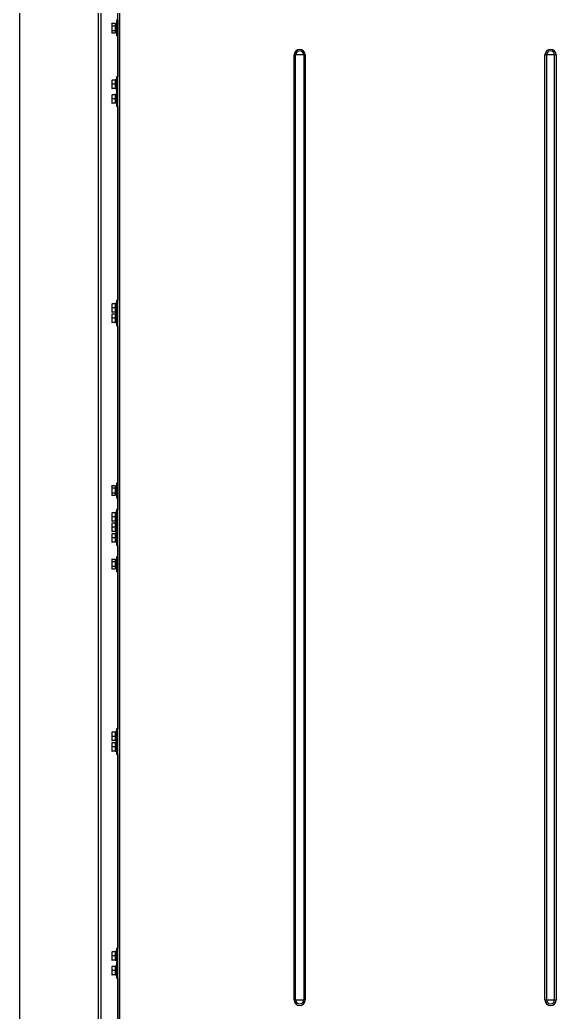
# Model space of a CAD drawing. Header units: millimetres. Extents: x 32496 to 166256, y 3504 to 23939.
# Drawn here: x 99789 to 100430, y 6741 to 7928 of the extents above; entities that cross this region are included whole.
import ezdxf

# ---------------------------------------------------------------- set-up
doc = ezdxf.new("R2010")
doc.units = ezdxf.units.MM
doc.layers.get('0').update_dxf_attribs({"lineweight": 35})
for name, color, linetype in [('2401-01144-S-M6-16HWM_1_0', 7, 'Continuous'), ('4215-19366_1_1_0', 7, 'Continuous'), ('4215-23304_2_1_1_0', 7, 'Continuous'), ('FG-S100X100-2232_0', 7, 'Continuous')]:
    doc.layers.add(name, color=color, linetype=linetype)

# ---------------------------------------------------------------- blocks, each defined once
blk = doc.blocks.new('gtrytrgtrr')
at = {"layer": '2401-01144-S-M6-16HWM_1_0', "color": 7, "linetype": 'Continuous'}
for p, q in [((68129.3, -73149.5), (68127.7, -73149.5)), ((68127.7, -73149.5), (68127.7, -73167.5)), ((68129.6, -73148.3), (68128, -73148.3)), ((68122.1, -73153.1), (68122.3, -73152.8)), ((68122.1, -73153.1), (68122.1, -73164)), ((68125.8, -73152.8), (68122.4, -73152.8)), ((68125.8, -73155.7), (68122.4, -73155.7)), ((68125.8, -73161.5), (68122.4, -73161.5)), ((68126.1, -73153.1), (68125.8, -73152.8)), ((68126.1, -73153.1), (68126.1, -73164)), ((68127.7, -73153.2), (68126.1, -73153.2)), ((68122.1, -73164), (68122.3, -73164.3)), ((68122.3, -73164.3), (68122.4, -73164.3)), ((68125.8, -73164.3), (68122.4, -73164.3)), ((68126.1, -73164), (68125.8, -73164.3)), ((68125.8, -73164.3), (68125.8, -73164.3)), ((68127.7, -73163.9), (68126.1, -73163.9)), ((68129.3, -73167.5), (68127.7, -73167.5)), ((68122.4, -73220.3), (68122.4, -73230.3)), ((68126.1, -73220.3), (68122.7, -73220.3)), ((68128, -73219.9), (68126.4, -73219.9)), ((68126.4, -73219.9), (68126.4, -73230.6)), ((68129.6, -73216.3), (68128, -73216.3)), ((68128, -73216.3), (68128, -73233.8)), ((68126.1, -73225.2), (68122.7, -73225.2)), ((68126.1, -73230.3), (68122.7, -73230.3)), ((68126.1, -73230.3), (68122.7, -73230.3)), ((68128, -73230.6), (68126.4, -73230.6)), ((68122.4, -73237.8), (68122.4, -73247.8)), ((68126.1, -73237.8), (68122.7, -73237.8)), ((68126.1, -73242.7), (68122.7, -73242.7)), ((68128, -73237.4), (68126.4, -73237.4)), ((68126.4, -73237.4), (68126.4, -73248.1)), ((68129.6, -73233.8), (68128, -73233.8)), ((68128, -73233.8), (68128, -73251.8)), ((68126.1, -73247.8), (68122.7, -73247.8)), ((68126.1, -73247.8), (68122.7, -73247.8)), ((68128, -73248.1), (68126.4, -73248.1)), ((68129.6, -73251.8), (68128, -73251.8)), ((68122.4, -73487.8), (68122.4, -73497.8)), ((68126.1, -73487.8), (68122.7, -73487.8)), ((68126.1, -73492.7), (68122.7, -73492.7)), ((68128, -73487.4), (68126.4, -73487.4)), ((68126.4, -73487.4), (68126.4, -73498.1)), ((68129.6, -73483.8), (68128, -73483.8)), ((68128, -73483.8), (68128, -73501.8)), ((68122.4, -73500.3), (68122.4, -73510.3)), ((68126.1, -73497.8), (68122.7, -73497.8)), ((68126.1, -73497.8), (68122.7, -73497.8)), ((68126.1, -73500.3), (68122.7, -73500.3)), ((68126.1, -73505.2), (68122.7, -73505.2)), ((68128, -73498.1), (68126.4, -73498.1)), ((68128, -73499.9), (68126.4, -73499.9)), ((68126.4, -73499.9), (68126.4, -73510.6)), ((68129.6, -73501.8), (68128, -73501.8)), ((68128, -73501.8), (68128, -73514.3)), ((68126.1, -73510.3), (68122.7, -73510.3)), ((68126.1, -73510.3), (68122.7, -73510.3)), ((68128, -73510.6), (68126.4, -73510.6)), ((68129.6, -73514.3), (68128, -73514.3)), ((68122.1, -73705.8), (68122.3, -73705.6)), ((68122.1, -73705.8), (68122.1, -73716.8)), ((68125.8, -73705.5), (68122.4, -73705.5)), ((68126.1, -73705.8), (68125.8, -73705.6)), ((68126.1, -73705.8), (68126.1, -73716.8)), ((68127.7, -73705.9), (68126.1, -73705.9)), ((68129.3, -73702.3), (68127.7, -73702.3)), ((68127.7, -73702.3), (68127.7, -73720.3)), ((68122.1, -73716.8), (68122.3, -73717)), ((68122.3, -73717), (68122.4, -73717.1)), ((68125.8, -73708.5), (68122.4, -73708.5)), ((68125.8, -73714.3), (68122.4, -73714.3)), ((68125.8, -73717.1), (68122.4, -73717.1)), ((68126.1, -73716.8), (68125.8, -73717)), ((68125.8, -73717), (68125.8, -73717.1)), ((68127.7, -73716.6), (68126.1, -73716.6)), ((68129.3, -73720.3), (68127.7, -73720.3)), ((68122.4, -73737.8), (68122.4, -73747.8)), ((68126.1, -73737.8), (68122.7, -73737.8)), ((68126.1, -73742.7), (68122.7, -73742.7)), ((68128, -73737.4), (68126.4, -73737.4)), ((68126.4, -73737.4), (68126.4, -73748.1)), ((68129.6, -73733.8), (68128, -73733.8)), ((68128, -73733.8), (68128, -73751.8)), ((68122.4, -73750.3), (68122.4, -73760.3)), ((68126.1, -73747.8), (68122.7, -73747.8)), ((68126.1, -73747.8), (68122.7, -73747.8)), ((68126.1, -73750.3), (68122.7, -73750.3)), ((68128, -73748.1), (68126.4, -73748.1)), ((68128, -73749.9), (68126.4, -73749.9)), ((68126.4, -73749.9), (68126.4, -73760.6)), ((68129.6, -73751.8), (68128, -73751.8)), ((68128, -73751.8), (68128, -73764.3)), ((68122.4, -73762.8), (68122.4, -73772.8)), ((68126.1, -73755.2), (68122.7, -73755.2)), ((68126.1, -73760.3), (68122.7, -73760.3)), ((68126.1, -73760.3), (68122.7, -73760.3)), ((68126.1, -73762.8), (68122.7, -73762.8)), ((68128, -73760.6), (68126.4, -73760.6)), ((68128, -73762.4), (68126.4, -73762.4)), ((68126.4, -73762.4), (68126.4, -73773.1)), ((68129.6, -73764.3), (68128, -73764.3)), ((68128, -73764.3), (68128, -73776.8)), ((68126.1, -73767.7), (68122.7, -73767.7)), ((68126.1, -73772.8), (68122.7, -73772.8)), ((68126.1, -73772.8), (68122.7, -73772.8)), ((68128, -73773.1), (68126.4, -73773.1)), ((68129.6, -73776.8), (68128, -73776.8)), ((68129.3, -73790.3), (68127.7, -73790.3)), ((68127.7, -73790.3), (68127.7, -73808.3)), ((68122.1, -73793.8), (68122.4, -73793.5)), ((68122.1, -73793.8), (68122.1, -73804.8)), ((68125.8, -73793.5), (68122.4, -73793.5)), ((68122.4, -73793.5), (68122.4, -73793.5)), ((68125.8, -73796.4), (68122.4, -73796.4)), ((68125.8, -73802.2), (68122.4, -73802.2)), ((68126.1, -73793.8), (68125.8, -73793.5)), ((68126.1, -73793.8), (68126.1, -73804.8)), ((68127.7, -73793.9), (68126.1, -73793.9)), ((68122.1, -73804.8), (68122.4, -73805.1)), ((68125.8, -73805.1), (68122.4, -73805.1)), ((68126.1, -73804.8), (68125.8, -73805.1)), ((68127.7, -73804.6), (68126.1, -73804.6)), ((68129.3, -73808.3), (68127.7, -73808.3)), ((68122.4, -74000.3), (68122.4, -74010.3)), ((68126.1, -74000.3), (68122.7, -74000.3)), ((68128, -73999.9), (68126.4, -73999.9)), ((68126.4, -73999.9), (68126.4, -74010.6)), ((68129.6, -73996.3), (68128, -73996.3)), ((68128, -73996.3), (68128, -74008.8)), ((68122.4, -74012.8), (68122.4, -74022.8)), ((68126.1, -74005.2), (68122.7, -74005.2)), ((68126.1, -74010.3), (68122.7, -74010.3)), ((68126.1, -74010.3), (68122.7, -74010.3)), ((68126.1, -74012.8), (68122.7, -74012.8)), ((68128, -74010.6), (68126.4, -74010.6)), ((68128, -74012.4), (68126.4, -74012.4)), ((68126.4, -74012.4), (68126.4, -74023.1)), ((68129.6, -74008.8), (68128, -74008.8)), ((68128, -74008.8), (68128, -74026.8)), ((68126.1, -74017.7), (68122.7, -74017.7)), ((68126.1, -74022.8), (68122.7, -74022.8)), ((68126.1, -74022.8), (68122.7, -74022.8)), ((68128, -74023.1), (68126.4, -74023.1)), ((68129.6, -74026.8), (68128, -74026.8)), ((68122.4, -74262.8), (68122.4, -74272.8)), ((68126.1, -74262.8), (68122.7, -74262.8)), ((68128, -74262.4), (68126.4, -74262.4)), ((68126.4, -74262.4), (68126.4, -74273.1)), ((68129.6, -74258.8), (68128, -74258.8)), ((68128, -74258.8), (68128, -74276.8)), ((68126.1, -74267.7), (68122.7, -74267.7)), ((68126.1, -74272.8), (68122.7, -74272.8)), ((68126.1, -74272.8), (68122.7, -74272.8)), ((68128, -74273.1), (68126.4, -74273.1)), ((68129.6, -74276.8), (68128, -74276.8)), ((68128, -74276.8), (68128, -74294.3)), ((68122.4, -74280.3), (68122.4, -74290.3)), ((68126.1, -74280.3), (68122.7, -74280.3)), ((68126.1, -74285.2), (68122.7, -74285.2)), ((68128, -74279.9), (68126.4, -74279.9)), ((68126.4, -74279.9), (68126.4, -74290.6)), ((68126.1, -74290.3), (68122.7, -74290.3)), ((68126.1, -74290.3), (68122.7, -74290.3)), ((68128, -74290.6), (68126.4, -74290.6)), ((68129.6, -74294.3), (68128, -74294.3))]:
    blk.add_line(p, q, dxfattribs=at)
for centre, start, end in [((68124.8, -73796.1), 140.5026, 140.8681), ((68123.3, -73796.1), 39.1319, 39.4968)]:
    blk.add_arc(centre, 3.56, start, end, dxfattribs=at)
for points, knots in [([(68122.4, -73152.8), (68122.3, -73152.8), (68122.2, -73152.9), (68122.1, -73153), (68122.1, -73153.1)], [0, 0, 0, 0, 0.255073, 1, 1, 1, 1]), ([(68122.1, -73155.4), (68122.1, -73155.4), (68122.2, -73155.6), (68122.3, -73155.7), (68122.4, -73155.7)], [0, 0, 0, 0, 0.24485, 1, 1, 1, 1]), ([(68122.4, -73161.5), (68122.3, -73161.5), (68122.2, -73161.6), (68122.1, -73161.8), (68122.1, -73161.8)], [0, 0, 0, 0, 0.255647, 1, 1, 1, 1]), ([(68125.8, -73152.8), (68125.8, -73152.8), (68125.9, -73152.9), (68126, -73153), (68126.1, -73153.1)], [0, 0, 0, 0, 0.255072, 1, 1, 1, 1]), ([(68126.1, -73155.4), (68126, -73155.4), (68125.9, -73155.6), (68125.8, -73155.7), (68125.8, -73155.7)], [0, 0, 0, 0, 0.24485, 1, 1, 1, 1]), ([(68125.8, -73161.5), (68125.8, -73161.5), (68125.9, -73161.6), (68126, -73161.8), (68126.1, -73161.8)], [0, 0, 0, 0, 0.255646, 1, 1, 1, 1]), ([(68122.1, -73164), (68122.1, -73164), (68122.2, -73164.1), (68122.2, -73164.2), (68122.3, -73164.3)], [0, 0, 0, 0, 0.245193, 1, 1, 1, 1]), ([(68126.1, -73164), (68126, -73164), (68126, -73164.1), (68125.9, -73164.2), (68125.8, -73164.3)], [0, 0, 0, 0, 0.245193, 1, 1, 1, 1]), ([(68122.4, -73220.3), (68122.4, -73220.3), (68122.5, -73220.3), (68122.6, -73220.3), (68122.7, -73220.3)], [0, 0, 0, 0, 0.23369, 1, 1, 1, 1]), ([(68122.7, -73220.3), (68122.6, -73220.3), (68122.5, -73220.5), (68122.4, -73220.7), (68122.4, -73220.8)], [0, 0, 0, 0, 0.250911, 1, 1, 1, 1]), ([(68126.4, -73220.3), (68126.3, -73220.3), (68126.2, -73220.3), (68126.1, -73220.3), (68126.1, -73220.3)], [0, 0, 0, 0, 0.23369, 1, 1, 1, 1]), ([(68126.1, -73220.3), (68126.1, -73220.3), (68126.2, -73220.5), (68126.3, -73220.7), (68126.4, -73220.8)], [0, 0, 0, 0, 0.25091, 1, 1, 1, 1]), ([(68122.4, -73224.7), (68122.4, -73224.7), (68122.5, -73224.9), (68122.6, -73225.1), (68122.7, -73225.2)], [0, 0, 0, 0, 0.249123, 1, 1, 1, 1]), ([(68122.7, -73225.2), (68122.6, -73225.3), (68122.5, -73225.5), (68122.4, -73225.7), (68122.4, -73225.8)], [0, 0, 0, 0, 0.250845, 1, 1, 1, 1]), ([(68122.4, -73229.7), (68122.4, -73229.7), (68122.5, -73229.9), (68122.6, -73230.1), (68122.7, -73230.3)], [0, 0, 0, 0, 0.24919, 1, 1, 1, 1]), ([(68122.4, -73230.3), (68122.4, -73230.3), (68122.5, -73230.3), (68122.6, -73230.3), (68122.7, -73230.3)], [0, 0, 0, 0, 0.23369, 1, 1, 1, 1]), ([(68122.7, -73230.3), (68122.6, -73230.3), (68122.5, -73230.3), (68122.4, -73230.3), (68122.4, -73230.3)], [0, 0, 0, 0, 0.265514, 1, 1, 1, 1]), ([(68126.4, -73224.7), (68126.3, -73224.7), (68126.2, -73224.9), (68126.1, -73225.1), (68126.1, -73225.2)], [0, 0, 0, 0, 0.249123, 1, 1, 1, 1]), ([(68126.1, -73225.2), (68126.1, -73225.3), (68126.2, -73225.5), (68126.3, -73225.7), (68126.4, -73225.8)], [0, 0, 0, 0, 0.250844, 1, 1, 1, 1]), ([(68126.4, -73229.7), (68126.3, -73229.7), (68126.2, -73229.9), (68126.1, -73230.1), (68126.1, -73230.3)], [0, 0, 0, 0, 0.24919, 1, 1, 1, 1]), ([(68126.4, -73230.3), (68126.3, -73230.3), (68126.2, -73230.3), (68126.1, -73230.3), (68126.1, -73230.3)], [0, 0, 0, 0, 0.23369, 1, 1, 1, 1]), ([(68126.1, -73230.3), (68126.1, -73230.3), (68126.2, -73230.3), (68126.3, -73230.3), (68126.4, -73230.3)], [0, 0, 0, 0, 0.265512, 1, 1, 1, 1]), ([(68122.4, -73237.8), (68122.4, -73237.8), (68122.5, -73237.8), (68122.6, -73237.8), (68122.7, -73237.8)], [0, 0, 0, 0, 0.23369, 1, 1, 1, 1]), ([(68122.7, -73237.8), (68122.6, -73237.8), (68122.5, -73238), (68122.4, -73238.2), (68122.4, -73238.3)], [0, 0, 0, 0, 0.250911, 1, 1, 1, 1]), ([(68122.4, -73242.2), (68122.4, -73242.2), (68122.5, -73242.4), (68122.6, -73242.6), (68122.7, -73242.7)], [0, 0, 0, 0, 0.249123, 1, 1, 1, 1]), ([(68122.7, -73242.7), (68122.6, -73242.8), (68122.5, -73243), (68122.4, -73243.2), (68122.4, -73243.3)], [0, 0, 0, 0, 0.250845, 1, 1, 1, 1]), ([(68126.4, -73237.8), (68126.3, -73237.8), (68126.2, -73237.8), (68126.1, -73237.8), (68126.1, -73237.8)], [0, 0, 0, 0, 0.23369, 1, 1, 1, 1]), ([(68126.1, -73237.8), (68126.1, -73237.8), (68126.2, -73238), (68126.3, -73238.2), (68126.4, -73238.3)], [0, 0, 0, 0, 0.25091, 1, 1, 1, 1]), ([(68126.4, -73242.2), (68126.3, -73242.2), (68126.2, -73242.4), (68126.1, -73242.6), (68126.1, -73242.7)], [0, 0, 0, 0, 0.249123, 1, 1, 1, 1]), ([(68126.1, -73242.7), (68126.1, -73242.8), (68126.2, -73243), (68126.3, -73243.2), (68126.4, -73243.3)], [0, 0, 0, 0, 0.250844, 1, 1, 1, 1]), ([(68122.4, -73247.2), (68122.4, -73247.2), (68122.5, -73247.4), (68122.6, -73247.6), (68122.7, -73247.8)], [0, 0, 0, 0, 0.24919, 1, 1, 1, 1]), ([(68122.4, -73247.8), (68122.4, -73247.8), (68122.5, -73247.8), (68122.6, -73247.8), (68122.7, -73247.8)], [0, 0, 0, 0, 0.23369, 1, 1, 1, 1]), ([(68122.7, -73247.8), (68122.6, -73247.8), (68122.5, -73247.8), (68122.4, -73247.8), (68122.4, -73247.8)], [0, 0, 0, 0, 0.265514, 1, 1, 1, 1]), ([(68126.4, -73247.2), (68126.3, -73247.2), (68126.2, -73247.4), (68126.1, -73247.6), (68126.1, -73247.8)], [0, 0, 0, 0, 0.24919, 1, 1, 1, 1]), ([(68126.4, -73247.8), (68126.3, -73247.8), (68126.2, -73247.8), (68126.1, -73247.8), (68126.1, -73247.8)], [0, 0, 0, 0, 0.23369, 1, 1, 1, 1]), ([(68126.1, -73247.8), (68126.1, -73247.8), (68126.2, -73247.8), (68126.3, -73247.8), (68126.4, -73247.8)], [0, 0, 0, 0, 0.265512, 1, 1, 1, 1]), ([(68122.4, -73487.8), (68122.4, -73487.8), (68122.5, -73487.8), (68122.6, -73487.8), (68122.7, -73487.8)], [0, 0, 0, 0, 0.23369, 1, 1, 1, 1]), ([(68122.7, -73487.8), (68122.6, -73487.8), (68122.5, -73488), (68122.4, -73488.2), (68122.4, -73488.3)], [0, 0, 0, 0, 0.250911, 1, 1, 1, 1]), ([(68122.4, -73492.2), (68122.4, -73492.2), (68122.5, -73492.4), (68122.6, -73492.6), (68122.7, -73492.7)], [0, 0, 0, 0, 0.249123, 1, 1, 1, 1]), ([(68122.7, -73492.7), (68122.6, -73492.8), (68122.5, -73493), (68122.4, -73493.2), (68122.4, -73493.3)], [0, 0, 0, 0, 0.250845, 1, 1, 1, 1]), ([(68126.4, -73487.8), (68126.3, -73487.8), (68126.2, -73487.8), (68126.1, -73487.8), (68126.1, -73487.8)], [0, 0, 0, 0, 0.23369, 1, 1, 1, 1]), ([(68126.1, -73487.8), (68126.1, -73487.8), (68126.2, -73488), (68126.3, -73488.2), (68126.4, -73488.3)], [0, 0, 0, 0, 0.25091, 1, 1, 1, 1]), ([(68126.4, -73492.2), (68126.3, -73492.2), (68126.2, -73492.4), (68126.1, -73492.6), (68126.1, -73492.7)], [0, 0, 0, 0, 0.249123, 1, 1, 1, 1]), ([(68126.1, -73492.7), (68126.1, -73492.8), (68126.2, -73493), (68126.3, -73493.2), (68126.4, -73493.3)], [0, 0, 0, 0, 0.250844, 1, 1, 1, 1]), ([(68122.4, -73497.2), (68122.4, -73497.2), (68122.5, -73497.4), (68122.6, -73497.6), (68122.7, -73497.8)], [0, 0, 0, 0, 0.24919, 1, 1, 1, 1]), ([(68122.4, -73497.8), (68122.4, -73497.8), (68122.5, -73497.8), (68122.6, -73497.8), (68122.7, -73497.8)], [0, 0, 0, 0, 0.23369, 1, 1, 1, 1]), ([(68122.7, -73497.8), (68122.6, -73497.8), (68122.5, -73497.8), (68122.4, -73497.8), (68122.4, -73497.8)], [0, 0, 0, 0, 0.265514, 1, 1, 1, 1]), ([(68122.4, -73500.3), (68122.4, -73500.3), (68122.5, -73500.3), (68122.6, -73500.3), (68122.7, -73500.3)], [0, 0, 0, 0, 0.23369, 1, 1, 1, 1]), ([(68122.7, -73500.3), (68122.6, -73500.3), (68122.5, -73500.5), (68122.4, -73500.7), (68122.4, -73500.8)], [0, 0, 0, 0, 0.250911, 1, 1, 1, 1]), ([(68122.4, -73504.7), (68122.4, -73504.7), (68122.5, -73504.9), (68122.6, -73505.1), (68122.7, -73505.2)], [0, 0, 0, 0, 0.249123, 1, 1, 1, 1]), ([(68122.7, -73505.2), (68122.6, -73505.3), (68122.5, -73505.5), (68122.4, -73505.7), (68122.4, -73505.8)], [0, 0, 0, 0, 0.250845, 1, 1, 1, 1]), ([(68126.4, -73497.2), (68126.3, -73497.2), (68126.2, -73497.4), (68126.1, -73497.6), (68126.1, -73497.8)], [0, 0, 0, 0, 0.24919, 1, 1, 1, 1]), ([(68126.4, -73497.8), (68126.3, -73497.8), (68126.2, -73497.8), (68126.1, -73497.8), (68126.1, -73497.8)], [0, 0, 0, 0, 0.23369, 1, 1, 1, 1]), ([(68126.1, -73497.8), (68126.1, -73497.8), (68126.2, -73497.8), (68126.3, -73497.8), (68126.4, -73497.8)], [0, 0, 0, 0, 0.265512, 1, 1, 1, 1]), ([(68126.4, -73500.3), (68126.3, -73500.3), (68126.2, -73500.3), (68126.1, -73500.3), (68126.1, -73500.3)], [0, 0, 0, 0, 0.23369, 1, 1, 1, 1]), ([(68126.1, -73500.3), (68126.1, -73500.3), (68126.2, -73500.5), (68126.3, -73500.7), (68126.4, -73500.8)], [0, 0, 0, 0, 0.25091, 1, 1, 1, 1]), ([(68126.4, -73504.7), (68126.3, -73504.7), (68126.2, -73504.9), (68126.1, -73505.1), (68126.1, -73505.2)], [0, 0, 0, 0, 0.249123, 1, 1, 1, 1]), ([(68126.1, -73505.2), (68126.1, -73505.3), (68126.2, -73505.5), (68126.3, -73505.7), (68126.4, -73505.8)], [0, 0, 0, 0, 0.250844, 1, 1, 1, 1]), ([(68122.4, -73509.7), (68122.4, -73509.7), (68122.5, -73509.9), (68122.6, -73510.1), (68122.7, -73510.3)], [0, 0, 0, 0, 0.24919, 1, 1, 1, 1]), ([(68122.4, -73510.3), (68122.4, -73510.3), (68122.5, -73510.3), (68122.6, -73510.3), (68122.7, -73510.3)], [0, 0, 0, 0, 0.23369, 1, 1, 1, 1]), ([(68122.7, -73510.3), (68122.6, -73510.3), (68122.5, -73510.3), (68122.4, -73510.3), (68122.4, -73510.3)], [0, 0, 0, 0, 0.265514, 1, 1, 1, 1]), ([(68126.4, -73509.7), (68126.3, -73509.7), (68126.2, -73509.9), (68126.1, -73510.1), (68126.1, -73510.3)], [0, 0, 0, 0, 0.24919, 1, 1, 1, 1]), ([(68126.4, -73510.3), (68126.3, -73510.3), (68126.2, -73510.3), (68126.1, -73510.3), (68126.1, -73510.3)], [0, 0, 0, 0, 0.23369, 1, 1, 1, 1]), ([(68126.1, -73510.3), (68126.1, -73510.3), (68126.2, -73510.3), (68126.3, -73510.3), (68126.4, -73510.3)], [0, 0, 0, 0, 0.265512, 1, 1, 1, 1]), ([(68122.4, -73705.5), (68122.3, -73705.5), (68122.2, -73705.7), (68122.1, -73705.8), (68122.1, -73705.9)], [0, 0, 0, 0, 0.255073, 1, 1, 1, 1]), ([(68125.8, -73705.5), (68125.8, -73705.5), (68125.9, -73705.7), (68126, -73705.8), (68126.1, -73705.9)], [0, 0, 0, 0, 0.255072, 1, 1, 1, 1]), ([(68122.1, -73708.2), (68122.1, -73708.2), (68122.2, -73708.3), (68122.3, -73708.4), (68122.4, -73708.5)], [0, 0, 0, 0, 0.24485, 1, 1, 1, 1]), ([(68122.4, -73714.3), (68122.3, -73714.3), (68122.2, -73714.4), (68122.1, -73714.5), (68122.1, -73714.6)], [0, 0, 0, 0, 0.255647, 1, 1, 1, 1]), ([(68122.1, -73716.7), (68122.1, -73716.8), (68122.2, -73716.9), (68122.2, -73716.9), (68122.3, -73717)], [0, 0, 0, 0, 0.245193, 1, 1, 1, 1]), ([(68126.1, -73708.2), (68126, -73708.2), (68125.9, -73708.3), (68125.8, -73708.4), (68125.8, -73708.5)], [0, 0, 0, 0, 0.24485, 1, 1, 1, 1]), ([(68125.8, -73714.3), (68125.8, -73714.3), (68125.9, -73714.4), (68126, -73714.5), (68126.1, -73714.6)], [0, 0, 0, 0, 0.255646, 1, 1, 1, 1]), ([(68126.1, -73716.7), (68126, -73716.8), (68126, -73716.9), (68125.9, -73716.9), (68125.8, -73717)], [0, 0, 0, 0, 0.245193, 1, 1, 1, 1]), ([(68122.4, -73737.8), (68122.4, -73737.8), (68122.5, -73737.8), (68122.6, -73737.8), (68122.7, -73737.8)], [0, 0, 0, 0, 0.23369, 1, 1, 1, 1]), ([(68122.7, -73737.8), (68122.6, -73737.8), (68122.5, -73738), (68122.4, -73738.2), (68122.4, -73738.3)], [0, 0, 0, 0, 0.250911, 1, 1, 1, 1]), ([(68122.4, -73742.2), (68122.4, -73742.2), (68122.5, -73742.4), (68122.6, -73742.6), (68122.7, -73742.7)], [0, 0, 0, 0, 0.249123, 1, 1, 1, 1]), ([(68122.7, -73742.7), (68122.6, -73742.8), (68122.5, -73743), (68122.4, -73743.2), (68122.4, -73743.3)], [0, 0, 0, 0, 0.250845, 1, 1, 1, 1]), ([(68126.4, -73737.8), (68126.3, -73737.8), (68126.2, -73737.8), (68126.1, -73737.8), (68126.1, -73737.8)], [0, 0, 0, 0, 0.23369, 1, 1, 1, 1]), ([(68126.1, -73737.8), (68126.1, -73737.8), (68126.2, -73738), (68126.3, -73738.2), (68126.4, -73738.3)], [0, 0, 0, 0, 0.25091, 1, 1, 1, 1]), ([(68126.4, -73742.2), (68126.3, -73742.2), (68126.2, -73742.4), (68126.1, -73742.6), (68126.1, -73742.7)], [0, 0, 0, 0, 0.249123, 1, 1, 1, 1]), ([(68126.1, -73742.7), (68126.1, -73742.8), (68126.2, -73743), (68126.3, -73743.2), (68126.4, -73743.3)], [0, 0, 0, 0, 0.250844, 1, 1, 1, 1]), ([(68122.4, -73747.2), (68122.4, -73747.2), (68122.5, -73747.4), (68122.6, -73747.6), (68122.7, -73747.8)], [0, 0, 0, 0, 0.24919, 1, 1, 1, 1]), ([(68122.4, -73747.8), (68122.4, -73747.8), (68122.5, -73747.8), (68122.6, -73747.8), (68122.7, -73747.8)], [0, 0, 0, 0, 0.23369, 1, 1, 1, 1]), ([(68122.7, -73747.8), (68122.6, -73747.8), (68122.5, -73747.8), (68122.4, -73747.8), (68122.4, -73747.8)], [0, 0, 0, 0, 0.265514, 1, 1, 1, 1]), ([(68122.4, -73750.3), (68122.4, -73750.3), (68122.5, -73750.3), (68122.6, -73750.3), (68122.7, -73750.3)], [0, 0, 0, 0, 0.23369, 1, 1, 1, 1]), ([(68122.7, -73750.3), (68122.6, -73750.3), (68122.5, -73750.5), (68122.4, -73750.7), (68122.4, -73750.8)], [0, 0, 0, 0, 0.250911, 1, 1, 1, 1]), ([(68122.4, -73754.7), (68122.4, -73754.7), (68122.5, -73754.9), (68122.6, -73755.1), (68122.7, -73755.2)], [0, 0, 0, 0, 0.249123, 1, 1, 1, 1]), ([(68126.4, -73747.2), (68126.3, -73747.2), (68126.2, -73747.4), (68126.1, -73747.6), (68126.1, -73747.8)], [0, 0, 0, 0, 0.24919, 1, 1, 1, 1]), ([(68126.4, -73747.8), (68126.3, -73747.8), (68126.2, -73747.8), (68126.1, -73747.8), (68126.1, -73747.8)], [0, 0, 0, 0, 0.23369, 1, 1, 1, 1]), ([(68126.1, -73747.8), (68126.1, -73747.8), (68126.2, -73747.8), (68126.3, -73747.8), (68126.4, -73747.8)], [0, 0, 0, 0, 0.265512, 1, 1, 1, 1]), ([(68126.4, -73750.3), (68126.3, -73750.3), (68126.2, -73750.3), (68126.1, -73750.3), (68126.1, -73750.3)], [0, 0, 0, 0, 0.23369, 1, 1, 1, 1]), ([(68126.1, -73750.3), (68126.1, -73750.3), (68126.2, -73750.5), (68126.3, -73750.7), (68126.4, -73750.8)], [0, 0, 0, 0, 0.25091, 1, 1, 1, 1]), ([(68126.4, -73754.7), (68126.3, -73754.7), (68126.2, -73754.9), (68126.1, -73755.1), (68126.1, -73755.2)], [0, 0, 0, 0, 0.249123, 1, 1, 1, 1]), ([(68122.7, -73755.2), (68122.6, -73755.3), (68122.5, -73755.5), (68122.4, -73755.7), (68122.4, -73755.8)], [0, 0, 0, 0, 0.250845, 1, 1, 1, 1]), ([(68122.4, -73759.7), (68122.4, -73759.7), (68122.5, -73759.9), (68122.6, -73760.1), (68122.7, -73760.3)], [0, 0, 0, 0, 0.24919, 1, 1, 1, 1]), ([(68122.4, -73760.3), (68122.4, -73760.3), (68122.5, -73760.3), (68122.6, -73760.3), (68122.7, -73760.3)], [0, 0, 0, 0, 0.23369, 1, 1, 1, 1]), ([(68122.7, -73760.3), (68122.6, -73760.3), (68122.5, -73760.3), (68122.4, -73760.3), (68122.4, -73760.3)], [0, 0, 0, 0, 0.265514, 1, 1, 1, 1]), ([(68122.4, -73762.8), (68122.4, -73762.8), (68122.5, -73762.8), (68122.6, -73762.8), (68122.7, -73762.8)], [0, 0, 0, 0, 0.23369, 1, 1, 1, 1]), ([(68122.7, -73762.8), (68122.6, -73762.8), (68122.5, -73763), (68122.4, -73763.2), (68122.4, -73763.3)], [0, 0, 0, 0, 0.250911, 1, 1, 1, 1]), ([(68126.1, -73755.2), (68126.1, -73755.3), (68126.2, -73755.5), (68126.3, -73755.7), (68126.4, -73755.8)], [0, 0, 0, 0, 0.250844, 1, 1, 1, 1]), ([(68126.4, -73759.7), (68126.3, -73759.7), (68126.2, -73759.9), (68126.1, -73760.1), (68126.1, -73760.3)], [0, 0, 0, 0, 0.24919, 1, 1, 1, 1]), ([(68126.4, -73760.3), (68126.3, -73760.3), (68126.2, -73760.3), (68126.1, -73760.3), (68126.1, -73760.3)], [0, 0, 0, 0, 0.23369, 1, 1, 1, 1]), ([(68126.1, -73760.3), (68126.1, -73760.3), (68126.2, -73760.3), (68126.3, -73760.3), (68126.4, -73760.3)], [0, 0, 0, 0, 0.265512, 1, 1, 1, 1]), ([(68126.4, -73762.8), (68126.3, -73762.8), (68126.2, -73762.8), (68126.1, -73762.8), (68126.1, -73762.8)], [0, 0, 0, 0, 0.23369, 1, 1, 1, 1]), ([(68126.1, -73762.8), (68126.1, -73762.8), (68126.2, -73763), (68126.3, -73763.2), (68126.4, -73763.3)], [0, 0, 0, 0, 0.25091, 1, 1, 1, 1]), ([(68122.4, -73767.2), (68122.4, -73767.2), (68122.5, -73767.4), (68122.6, -73767.6), (68122.7, -73767.7)], [0, 0, 0, 0, 0.249123, 1, 1, 1, 1]), ([(68122.7, -73767.7), (68122.6, -73767.8), (68122.5, -73768), (68122.4, -73768.2), (68122.4, -73768.3)], [0, 0, 0, 0, 0.250845, 1, 1, 1, 1]), ([(68122.4, -73772.2), (68122.4, -73772.2), (68122.5, -73772.4), (68122.6, -73772.6), (68122.7, -73772.8)], [0, 0, 0, 0, 0.24919, 1, 1, 1, 1]), ([(68122.4, -73772.8), (68122.4, -73772.8), (68122.5, -73772.8), (68122.6, -73772.8), (68122.7, -73772.8)], [0, 0, 0, 0, 0.23369, 1, 1, 1, 1]), ([(68122.7, -73772.8), (68122.6, -73772.8), (68122.5, -73772.8), (68122.4, -73772.8), (68122.4, -73772.8)], [0, 0, 0, 0, 0.265514, 1, 1, 1, 1]), ([(68126.4, -73767.2), (68126.3, -73767.2), (68126.2, -73767.4), (68126.1, -73767.6), (68126.1, -73767.7)], [0, 0, 0, 0, 0.249123, 1, 1, 1, 1]), ([(68126.1, -73767.7), (68126.1, -73767.8), (68126.2, -73768), (68126.3, -73768.2), (68126.4, -73768.3)], [0, 0, 0, 0, 0.250844, 1, 1, 1, 1]), ([(68126.4, -73772.2), (68126.3, -73772.2), (68126.2, -73772.4), (68126.1, -73772.6), (68126.1, -73772.8)], [0, 0, 0, 0, 0.24919, 1, 1, 1, 1]), ([(68126.4, -73772.8), (68126.3, -73772.8), (68126.2, -73772.8), (68126.1, -73772.8), (68126.1, -73772.8)], [0, 0, 0, 0, 0.23369, 1, 1, 1, 1]), ([(68126.1, -73772.8), (68126.1, -73772.8), (68126.2, -73772.8), (68126.3, -73772.8), (68126.4, -73772.8)], [0, 0, 0, 0, 0.265512, 1, 1, 1, 1]), ([(68122.4, -73793.5), (68122.3, -73793.5), (68122.2, -73793.6), (68122.1, -73793.7), (68122.1, -73793.8)], [0, 0, 0, 0, 0.255039, 1, 1, 1, 1]), ([(68122.1, -73796.1), (68122.1, -73796.1), (68122.2, -73796.2), (68122.3, -73796.3), (68122.4, -73796.4)], [0, 0, 0, 0, 0.24456, 1, 1, 1, 1]), ([(68122.4, -73802.2), (68122.3, -73802.2), (68122.2, -73802.3), (68122.1, -73802.4), (68122.1, -73802.5)], [0, 0, 0, 0, 0.255355, 1, 1, 1, 1]), ([(68125.8, -73793.5), (68125.8, -73793.5), (68125.9, -73793.6), (68126, -73793.7), (68126, -73793.8)], [0, 0, 0, 0, 0.255039, 1, 1, 1, 1]), ([(68126.1, -73796.1), (68126, -73796.1), (68125.9, -73796.2), (68125.8, -73796.3), (68125.8, -73796.4)], [0, 0, 0, 0, 0.24456, 1, 1, 1, 1]), ([(68125.8, -73802.2), (68125.8, -73802.2), (68125.9, -73802.3), (68126, -73802.4), (68126.1, -73802.5)], [0, 0, 0, 0, 0.255354, 1, 1, 1, 1]), ([(68122.1, -73804.7), (68122.1, -73804.8), (68122.2, -73804.9), (68122.3, -73805), (68122.4, -73805.1)], [0, 0, 0, 0, 0.244562, 1, 1, 1, 1]), ([(68126.1, -73804.7), (68126, -73804.8), (68125.9, -73804.9), (68125.8, -73805), (68125.8, -73805.1)], [0, 0, 0, 0, 0.244562, 1, 1, 1, 1]), ([(68122.4, -74000.3), (68122.4, -74000.3), (68122.5, -74000.3), (68122.6, -74000.3), (68122.7, -74000.3)], [0, 0, 0, 0, 0.23369, 1, 1, 1, 1]), ([(68122.7, -74000.3), (68122.6, -74000.3), (68122.5, -74000.5), (68122.4, -74000.7), (68122.4, -74000.8)], [0, 0, 0, 0, 0.250911, 1, 1, 1, 1]), ([(68126.4, -74000.3), (68126.3, -74000.3), (68126.2, -74000.3), (68126.1, -74000.3), (68126.1, -74000.3)], [0, 0, 0, 0, 0.23369, 1, 1, 1, 1]), ([(68126.1, -74000.3), (68126.1, -74000.3), (68126.2, -74000.5), (68126.3, -74000.7), (68126.4, -74000.8)], [0, 0, 0, 0, 0.25091, 1, 1, 1, 1]), ([(68122.4, -74004.7), (68122.4, -74004.7), (68122.5, -74004.9), (68122.6, -74005.1), (68122.7, -74005.2)], [0, 0, 0, 0, 0.249123, 1, 1, 1, 1]), ([(68122.7, -74005.2), (68122.6, -74005.3), (68122.5, -74005.5), (68122.4, -74005.7), (68122.4, -74005.8)], [0, 0, 0, 0, 0.250845, 1, 1, 1, 1]), ([(68122.4, -74009.7), (68122.4, -74009.7), (68122.5, -74009.9), (68122.6, -74010.1), (68122.7, -74010.3)], [0, 0, 0, 0, 0.24919, 1, 1, 1, 1]), ([(68122.4, -74010.3), (68122.4, -74010.3), (68122.5, -74010.3), (68122.6, -74010.3), (68122.7, -74010.3)], [0, 0, 0, 0, 0.23369, 1, 1, 1, 1]), ([(68122.7, -74010.3), (68122.6, -74010.3), (68122.5, -74010.3), (68122.4, -74010.3), (68122.4, -74010.3)], [0, 0, 0, 0, 0.265514, 1, 1, 1, 1]), ([(68122.4, -74012.8), (68122.4, -74012.8), (68122.5, -74012.8), (68122.6, -74012.8), (68122.7, -74012.8)], [0, 0, 0, 0, 0.23369, 1, 1, 1, 1]), ([(68122.7, -74012.8), (68122.6, -74012.8), (68122.5, -74013), (68122.4, -74013.2), (68122.4, -74013.3)], [0, 0, 0, 0, 0.250911, 1, 1, 1, 1]), ([(68126.4, -74004.7), (68126.3, -74004.7), (68126.2, -74004.9), (68126.1, -74005.1), (68126.1, -74005.2)], [0, 0, 0, 0, 0.249123, 1, 1, 1, 1]), ([(68126.1, -74005.2), (68126.1, -74005.3), (68126.2, -74005.5), (68126.3, -74005.7), (68126.4, -74005.8)], [0, 0, 0, 0, 0.250844, 1, 1, 1, 1]), ([(68126.4, -74009.7), (68126.3, -74009.7), (68126.2, -74009.9), (68126.1, -74010.1), (68126.1, -74010.3)], [0, 0, 0, 0, 0.24919, 1, 1, 1, 1]), ([(68126.4, -74010.3), (68126.3, -74010.3), (68126.2, -74010.3), (68126.1, -74010.3), (68126.1, -74010.3)], [0, 0, 0, 0, 0.23369, 1, 1, 1, 1]), ([(68126.1, -74010.3), (68126.1, -74010.3), (68126.2, -74010.3), (68126.3, -74010.3), (68126.4, -74010.3)], [0, 0, 0, 0, 0.265512, 1, 1, 1, 1]), ([(68126.4, -74012.8), (68126.3, -74012.8), (68126.2, -74012.8), (68126.1, -74012.8), (68126.1, -74012.8)], [0, 0, 0, 0, 0.23369, 1, 1, 1, 1]), ([(68126.1, -74012.8), (68126.1, -74012.8), (68126.2, -74013), (68126.3, -74013.2), (68126.4, -74013.3)], [0, 0, 0, 0, 0.25091, 1, 1, 1, 1]), ([(68122.4, -74017.2), (68122.4, -74017.2), (68122.5, -74017.4), (68122.6, -74017.6), (68122.7, -74017.7)], [0, 0, 0, 0, 0.249123, 1, 1, 1, 1]), ([(68122.7, -74017.7), (68122.6, -74017.8), (68122.5, -74018), (68122.4, -74018.2), (68122.4, -74018.3)], [0, 0, 0, 0, 0.250845, 1, 1, 1, 1]), ([(68122.4, -74022.2), (68122.4, -74022.2), (68122.5, -74022.4), (68122.6, -74022.6), (68122.7, -74022.8)], [0, 0, 0, 0, 0.24919, 1, 1, 1, 1]), ([(68122.4, -74022.8), (68122.4, -74022.8), (68122.5, -74022.8), (68122.6, -74022.8), (68122.7, -74022.8)], [0, 0, 0, 0, 0.23369, 1, 1, 1, 1]), ([(68122.7, -74022.8), (68122.6, -74022.8), (68122.5, -74022.8), (68122.4, -74022.8), (68122.4, -74022.8)], [0, 0, 0, 0, 0.265514, 1, 1, 1, 1]), ([(68126.4, -74017.2), (68126.3, -74017.2), (68126.2, -74017.4), (68126.1, -74017.6), (68126.1, -74017.7)], [0, 0, 0, 0, 0.249123, 1, 1, 1, 1]), ([(68126.1, -74017.7), (68126.1, -74017.8), (68126.2, -74018), (68126.3, -74018.2), (68126.4, -74018.3)], [0, 0, 0, 0, 0.250844, 1, 1, 1, 1]), ([(68126.4, -74022.2), (68126.3, -74022.2), (68126.2, -74022.4), (68126.1, -74022.6), (68126.1, -74022.8)], [0, 0, 0, 0, 0.24919, 1, 1, 1, 1]), ([(68126.4, -74022.8), (68126.3, -74022.8), (68126.2, -74022.8), (68126.1, -74022.8), (68126.1, -74022.8)], [0, 0, 0, 0, 0.23369, 1, 1, 1, 1]), ([(68126.1, -74022.8), (68126.1, -74022.8), (68126.2, -74022.8), (68126.3, -74022.8), (68126.4, -74022.8)], [0, 0, 0, 0, 0.265512, 1, 1, 1, 1]), ([(68122.4, -74262.8), (68122.4, -74262.8), (68122.5, -74262.8), (68122.6, -74262.8), (68122.7, -74262.8)], [0, 0, 0, 0, 0.23369, 1, 1, 1, 1]), ([(68122.7, -74262.8), (68122.6, -74262.8), (68122.5, -74263), (68122.4, -74263.2), (68122.4, -74263.3)], [0, 0, 0, 0, 0.250911, 1, 1, 1, 1]), ([(68126.4, -74262.8), (68126.3, -74262.8), (68126.2, -74262.8), (68126.1, -74262.8), (68126.1, -74262.8)], [0, 0, 0, 0, 0.23369, 1, 1, 1, 1]), ([(68126.1, -74262.8), (68126.1, -74262.8), (68126.2, -74263), (68126.3, -74263.2), (68126.4, -74263.3)], [0, 0, 0, 0, 0.25091, 1, 1, 1, 1]), ([(68122.4, -74267.2), (68122.4, -74267.2), (68122.5, -74267.4), (68122.6, -74267.6), (68122.7, -74267.7)], [0, 0, 0, 0, 0.249123, 1, 1, 1, 1]), ([(68122.7, -74267.7), (68122.6, -74267.8), (68122.5, -74268), (68122.4, -74268.2), (68122.4, -74268.3)], [0, 0, 0, 0, 0.250845, 1, 1, 1, 1]), ([(68122.4, -74272.2), (68122.4, -74272.2), (68122.5, -74272.4), (68122.6, -74272.6), (68122.7, -74272.8)], [0, 0, 0, 0, 0.24919, 1, 1, 1, 1]), ([(68122.4, -74272.8), (68122.4, -74272.8), (68122.5, -74272.8), (68122.6, -74272.8), (68122.7, -74272.8)], [0, 0, 0, 0, 0.23369, 1, 1, 1, 1]), ([(68122.7, -74272.8), (68122.6, -74272.8), (68122.5, -74272.8), (68122.4, -74272.8), (68122.4, -74272.8)], [0, 0, 0, 0, 0.265514, 1, 1, 1, 1]), ([(68126.4, -74267.2), (68126.3, -74267.2), (68126.2, -74267.4), (68126.1, -74267.6), (68126.1, -74267.7)], [0, 0, 0, 0, 0.249123, 1, 1, 1, 1]), ([(68126.1, -74267.7), (68126.1, -74267.8), (68126.2, -74268), (68126.3, -74268.2), (68126.4, -74268.3)], [0, 0, 0, 0, 0.250844, 1, 1, 1, 1]), ([(68126.4, -74272.2), (68126.3, -74272.2), (68126.2, -74272.4), (68126.1, -74272.6), (68126.1, -74272.8)], [0, 0, 0, 0, 0.24919, 1, 1, 1, 1]), ([(68126.4, -74272.8), (68126.3, -74272.8), (68126.2, -74272.8), (68126.1, -74272.8), (68126.1, -74272.8)], [0, 0, 0, 0, 0.23369, 1, 1, 1, 1]), ([(68126.1, -74272.8), (68126.1, -74272.8), (68126.2, -74272.8), (68126.3, -74272.8), (68126.4, -74272.8)], [0, 0, 0, 0, 0.265512, 1, 1, 1, 1]), ([(68122.4, -74280.3), (68122.4, -74280.3), (68122.5, -74280.3), (68122.6, -74280.3), (68122.7, -74280.3)], [0, 0, 0, 0, 0.23369, 1, 1, 1, 1]), ([(68122.7, -74280.3), (68122.6, -74280.3), (68122.5, -74280.5), (68122.4, -74280.7), (68122.4, -74280.8)], [0, 0, 0, 0, 0.250911, 1, 1, 1, 1]), ([(68122.4, -74284.7), (68122.4, -74284.7), (68122.5, -74284.9), (68122.6, -74285.1), (68122.7, -74285.2)], [0, 0, 0, 0, 0.249123, 1, 1, 1, 1]), ([(68122.7, -74285.2), (68122.6, -74285.3), (68122.5, -74285.5), (68122.4, -74285.7), (68122.4, -74285.8)], [0, 0, 0, 0, 0.250845, 1, 1, 1, 1]), ([(68126.4, -74280.3), (68126.3, -74280.3), (68126.2, -74280.3), (68126.1, -74280.3), (68126.1, -74280.3)], [0, 0, 0, 0, 0.23369, 1, 1, 1, 1]), ([(68126.1, -74280.3), (68126.1, -74280.3), (68126.2, -74280.5), (68126.3, -74280.7), (68126.4, -74280.8)], [0, 0, 0, 0, 0.25091, 1, 1, 1, 1]), ([(68126.4, -74284.7), (68126.3, -74284.7), (68126.2, -74284.9), (68126.1, -74285.1), (68126.1, -74285.2)], [0, 0, 0, 0, 0.249123, 1, 1, 1, 1]), ([(68126.1, -74285.2), (68126.1, -74285.3), (68126.2, -74285.5), (68126.3, -74285.7), (68126.4, -74285.8)], [0, 0, 0, 0, 0.250844, 1, 1, 1, 1]), ([(68122.4, -74289.7), (68122.4, -74289.7), (68122.5, -74289.9), (68122.6, -74290.1), (68122.7, -74290.3)], [0, 0, 0, 0, 0.24919, 1, 1, 1, 1]), ([(68122.4, -74290.3), (68122.4, -74290.3), (68122.5, -74290.3), (68122.6, -74290.3), (68122.7, -74290.3)], [0, 0, 0, 0, 0.23369, 1, 1, 1, 1]), ([(68122.7, -74290.3), (68122.6, -74290.3), (68122.5, -74290.3), (68122.4, -74290.3), (68122.4, -74290.3)], [0, 0, 0, 0, 0.265514, 1, 1, 1, 1]), ([(68126.4, -74289.7), (68126.3, -74289.7), (68126.2, -74289.9), (68126.1, -74290.1), (68126.1, -74290.3)], [0, 0, 0, 0, 0.24919, 1, 1, 1, 1]), ([(68126.4, -74290.3), (68126.3, -74290.3), (68126.2, -74290.3), (68126.1, -74290.3), (68126.1, -74290.3)], [0, 0, 0, 0, 0.23369, 1, 1, 1, 1]), ([(68126.1, -74290.3), (68126.1, -74290.3), (68126.2, -74290.3), (68126.3, -74290.3), (68126.4, -74290.3)], [0, 0, 0, 0, 0.265512, 1, 1, 1, 1])]:
    blk.add_open_spline(points, degree=3, knots=knots, dxfattribs=at)
for points in [[(68122.4, -73155.7), (68122.3, -73156), (68122.2, -73156.2), (68122.1, -73156.4)], [(68122.1, -73160.9), (68122.2, -73161.1), (68122.3, -73161.3), (68122.4, -73161.5)], [(68125.8, -73155.7), (68125.9, -73156), (68126, -73156.2), (68126.1, -73156.4)], [(68126.1, -73160.9), (68126, -73161.1), (68125.9, -73161.3), (68125.8, -73161.5)], [(68122.4, -73708.5), (68122.3, -73708.7), (68122.2, -73708.9), (68122.1, -73709.2)], [(68122.1, -73713.6), (68122.2, -73713.8), (68122.3, -73714.1), (68122.4, -73714.3)], [(68125.8, -73708.5), (68125.9, -73708.7), (68126, -73708.9), (68126.1, -73709.2)], [(68126.1, -73713.6), (68126, -73713.8), (68125.9, -73714.1), (68125.8, -73714.3)], [(68122.4, -73796.4), (68122.3, -73796.6), (68122.2, -73796.8), (68122.1, -73797.1)], [(68122.1, -73801.5), (68122.2, -73801.7), (68122.3, -73802), (68122.4, -73802.2)], [(68125.8, -73796.4), (68125.9, -73796.6), (68126, -73796.8), (68126.1, -73797.1)], [(68126.1, -73801.5), (68126, -73801.7), (68125.9, -73802), (68125.8, -73802.2)]]:
    blk.add_open_spline(points, degree=3, dxfattribs=at)
at = {"layer": '4215-19366_1_1_0', "color": 7, "linetype": 'Continuous'}
for p, q in [((68129.3, -73148.3), (68129.3, -73216.3)), ((68129.3, -73251.8), (68129.3, -73483.8)), ((68129.3, -73264.3), (68129.6, -73264.3)), ((68129.3, -73514.3), (68129.3, -73733.8)), ((68129.3, -73692.8), (68129.6, -73692.8)), ((68129.6, -73694.8), (68129.3, -73694.8)), ((68129.3, -73776.8), (68129.3, -73996.3)), ((68129.6, -73815.8), (68129.3, -73815.8)), ((68129.6, -73817.8), (68129.3, -73817.8)), ((68129.3, -74026.8), (68129.3, -74258.8)), ((68129.3, -74246.3), (68129.6, -74246.3)), ((68129.3, -74294.3), (68129.3, -74362.3))]:
    blk.add_line(p, q, dxfattribs=at)
at = {"layer": '4215-23304_2_1_1_0', "color": 7, "linetype": 'Continuous'}
blk.add_line((68129.6, -74416), (68129.6, -73094.5), dxfattribs=at)
at = {"layer": '4215-23304_2_1_1_0', "color": 9, "linetype": 'Continuous'}
for p, q in [((68131.3, -73096.2), (68131.3, -74414.3)), ((68353.5, -73190.3), (68340.1, -73190.3)), ((68340.1, -74320.3), (68340.1, -73190.3)), ((68341.9, -74320.3), (68341.9, -73190.3)), ((68351.6, -73190.3), (68351.6, -74320.3)), ((68353.5, -73190.3), (68353.5, -74320.3)), ((68653.5, -73190.3), (68640.1, -73190.3)), ((68640.1, -74320.3), (68640.1, -73190.3)), ((68641.9, -73190.3), (68641.9, -74320.3)), ((68651.6, -74320.3), (68651.6, -73190.3)), ((68653.5, -73190.3), (68653.5, -74320.3)), ((68340.1, -74320.3), (68353.5, -74320.3)), ((68640.1, -74320.3), (68653.5, -74320.3))]:
    blk.add_line(p, q, dxfattribs=at)
for centre, radius, start, end in [((68346.8, -73190.3), 6.71, 0, 180), ((68346.8, -73190.3), 4.84, 0, 180), ((68646.8, -73190.3), 6.71, 0, 180), ((68646.8, -73190.3), 4.84, 0, 180), ((68346.8, -74320.3), 6.71, 180, 0), ((68346.8, -74320.3), 4.84, 180, 0), ((68646.8, -74320.3), 6.71, 180, 0), ((68646.8, -74320.3), 4.84, 180, 0)]:
    blk.add_arc(centre, radius, start, end, dxfattribs=at)
at = {"layer": 'FG-S100X100-2232_0', "color": 9, "linetype": 'Continuous'}
for p, q in [((68012.3, -74723.3), (68012.3, -72451.3)), ((68106.3, -74723.3), (68106.3, -72451.3))]:
    blk.add_line(p, q, dxfattribs=at)
at = {"layer": 'FG-S100X100-2232_0', "color": 7, "linetype": 'Continuous'}
blk.add_line((68109.3, -74723.3), (68109.3, -72451.3), dxfattribs=at)

msp = doc.modelspace()

# ---------------------------------------------------------------- block references
msp.add_blockref('gtrytrgtrr', (31776.885, 81076.369))

doc.saveas('drawing.dxf')
